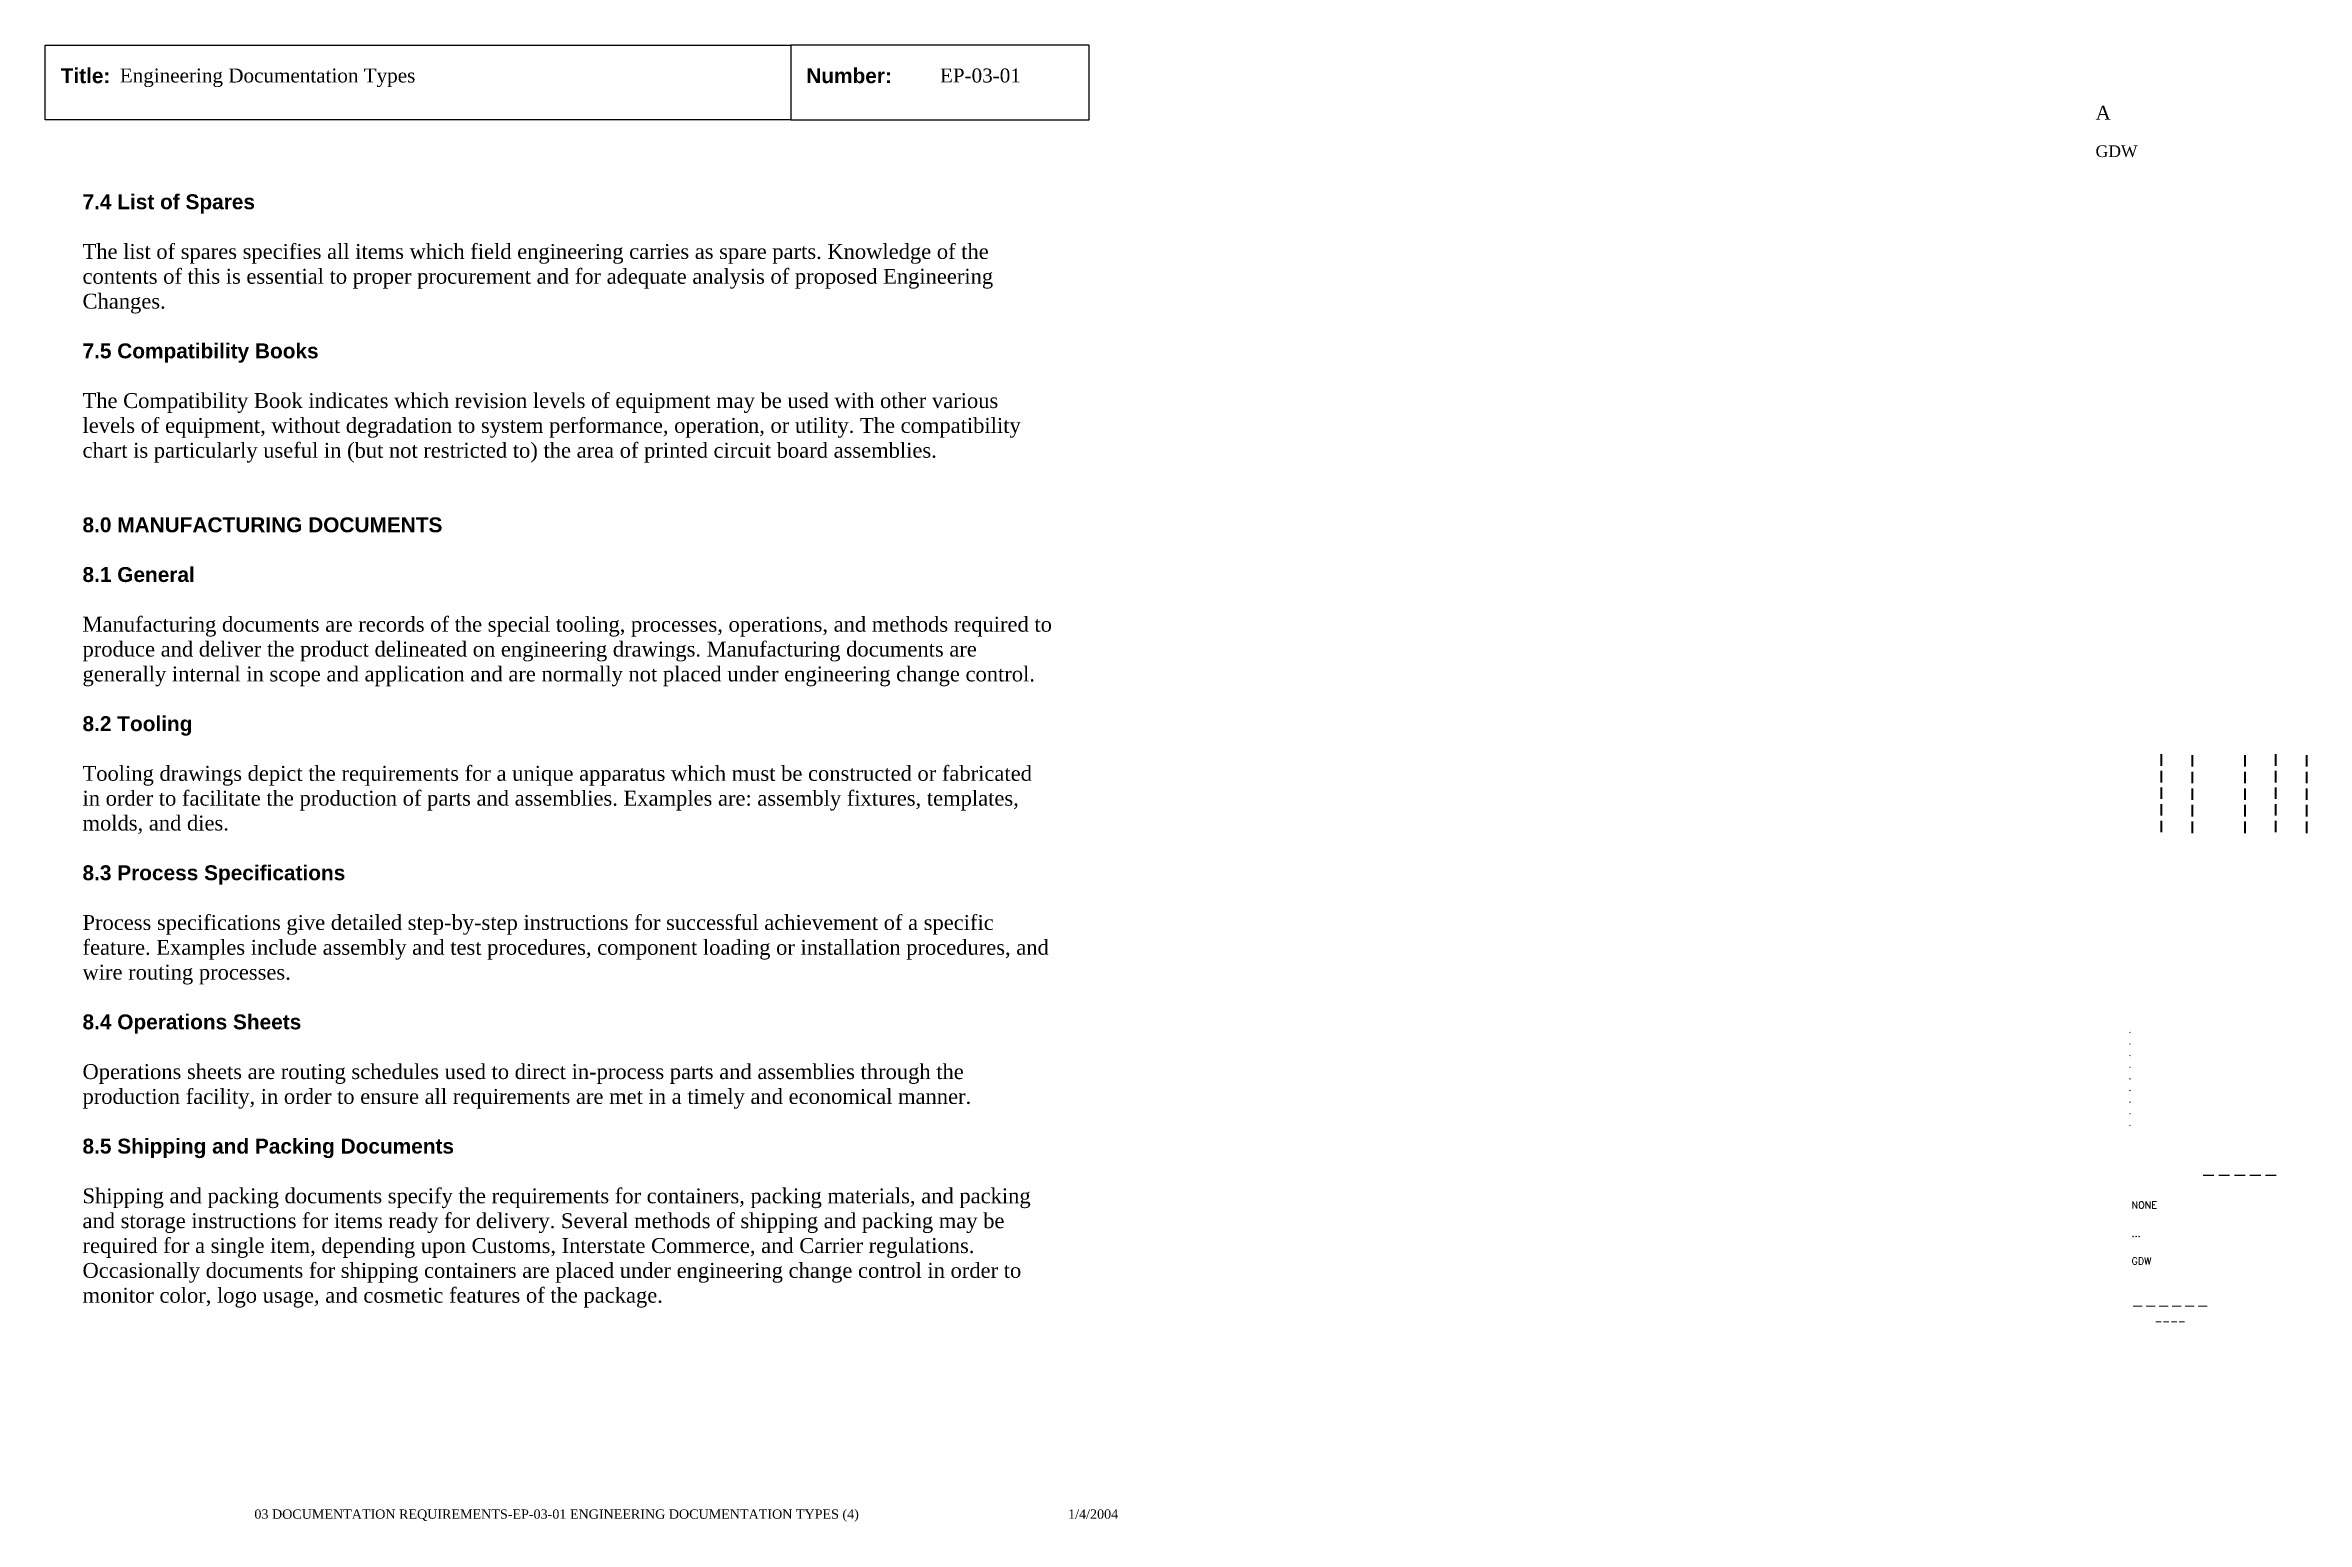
# Paper-space layout 'EP-03-01 Engineering Documentation Types (4)' of a CAD drawing. Header units: inches. Extents: x 1 to 31.3, y 0.2 to 20.
import ezdxf
from ezdxf.enums import TextEntityAlignment as Align

# ---------------------------------------------------------------- set-up
doc = ezdxf.new("R2010")
doc.units = ezdxf.units.IN
doc.header["$MEASUREMENT"] = 0
doc.layers.add('TitleBlock_Attributes', color=40, linetype='Continuous', plot=False)
doc.layers.add('TitleBlock_Atts_Print', color=1, linetype='Continuous')
doc.styles.get("Standard").update_dxf_attribs({"font": 'simplex.shx'})
doc.styles.add('style1', font='TIMES.TTF')
doc.styles.add('styleAtt', font='TIMES.TTF')
doc.styles.add('TBBIGTEXT', font='complex.shx')

# ---------------------------------------------------------------- blocks, each defined once
blk = doc.blocks.new('Test1')
at = {"layer": 'TitleBlock_Attributes', "style": 'TBBIGTEXT', "width": 0.8}
for tag, p, height in [('SideLine1', (29.492, 9.408), 0.25), ('SideLine2', (29.906, 9.396), 0.25), ('SideLine3', (30.612, 9.396), 0.25), ('SideLine4', (31.026, 9.408), 0.25), ('SideLine5', (31.44, 9.396), 0.25), ('File-Layout', (28.803, 3.641), 0.125)]:
    blk.add_attdef(tag, p, '', height=height, rotation=90, dxfattribs=at)
at = {"layer": 'TitleBlock_Attributes'}
for tag, p, height in [('REV1', (28.947, 6.754), 0.0625), ('REV2', (28.947, 6.598), 0.0625), ('REV3', (28.947, 6.442), 0.0625), ('REV4', (28.947, 6.286), 0.0625), ('REV5', (28.947, 6.13), 0.0625), ('REV6', (28.947, 5.974), 0.0625), ('REV7', (28.947, 5.818), 0.0625), ('REV8', (28.947, 5.662), 0.0625), ('REV9', (28.947, 5.506), 0.0625), ('SCALE', (28.983, 4.394), 0.0938), ('INCHARGE', (28.983, 4.016), 0.0938), ('DRW', (28.983, 3.641), 0.0938)]:
    blk.add_attdef(tag, p, '', height=height, dxfattribs=at)
at = {"layer": 'TitleBlock_Attributes', "style": 'TBBIGTEXT'}
for tag, height, p in [('PROJNUM', 0.188, (30.434, 4.761)), ('DWG_NUM', 0.156, (31.168, 4.127)), ('CUSTOMER', 0.156, (29.501, 3.017)), ('LOCATION', 0.0938, (29.501, 2.835)), ('DESC_1', 0.188, (29.501, 2.412)), ('DESC_2', 0.188, (29.501, 2.1)), ('DESC_3', 0.188, (29.501, 1.787))]:
    blk.add_attdef(tag, text='', height=height, dxfattribs=at).set_placement(p, align=Align.CENTER)
at = {"layer": 'TitleBlock_Attributes'}
blk.add_attdef('DRW_DATE', text='', height=0.0938, dxfattribs=at).set_placement((31.149, 3.648), align=Align.CENTER)

psp = doc.layouts.new('EP-03-01 Engineering Documentation Types (4)')

# ---------------------------------------------------------------- linework, layer by layer
for points in [[(1, 20), (11, 20), (11, 19), (1, 19)], [(11, 19), (15, 19), (15, 20), (11, 20)]]:
    psp.add_lwpolyline(points, close=True)

# ---------------------------------------------------------------- block references
ref = psp.add_blockref('Test1', (0, 0))
ref.add_attrib('CUSTOMER', '------', dxfattribs={"layer": 'TitleBlock_Attributes', "height": 0.1562, "style": 'TBBIGTEXT'}).set_placement((29.501, 3.017), align=Align.CENTER)
ref.add_attrib('LOCATION', '----', dxfattribs={"layer": 'TitleBlock_Attributes', "height": 0.0938, "style": 'TBBIGTEXT'}).set_placement((29.501, 2.835), align=Align.CENTER)
ref.add_attrib('DESC_1', 'Engineering Documentation Types', (2, 19.5), dxfattribs={"layer": 'TitleBlock_Atts_Print', "height": 0.1875, "style": 'styleAtt'})
ref.add_attrib('DESC_2', 'EP-03-01', (13, 19.5), dxfattribs={"layer": 'TitleBlock_Atts_Print', "height": 0.1875, "style": 'styleAtt'})
ref.add_attrib('DESC_3', 'A', (28.5, 19), dxfattribs={"layer": 'TitleBlock_Attributes', "height": 0.188, "style": 'styleAtt'})
ref.add_attrib('PROJNUM', '-----', dxfattribs={"layer": 'TitleBlock_Attributes', "height": 0.1875, "style": 'TBBIGTEXT'}).set_placement((30.434, 4.761), align=Align.CENTER)
ref.add_attrib('DWG_NUM', 'GDW', (28.5, 18.5), dxfattribs={"layer": 'TitleBlock_Attributes', "height": 0.1562, "style": 'styleAtt'})
ref.add_attrib('DRW_DATE', '1/4/2004', dxfattribs={"layer": 'TitleBlock_Atts_Print', "height": 0.125, "style": 'styleAtt'}).set_placement((15.055, 0.232), align=Align.CENTER)
ref.add_attrib('DRW', 'GDW', (28.983, 3.641), dxfattribs={"layer": 'TitleBlock_Attributes', "height": 0.0938})
ref.add_attrib('INCHARGE', '...', (28.983, 4.016), dxfattribs={"layer": 'TitleBlock_Attributes', "height": 0.0938})
ref.add_attrib('SCALE', 'NONE', (28.983, 4.394), dxfattribs={"layer": 'TitleBlock_Attributes', "height": 0.0938})
ref.add_attrib('REV1', '.', (28.947, 6.754), dxfattribs={"layer": 'TitleBlock_Attributes', "height": 0.0625})
ref.add_attrib('REV2', '.', (28.947, 6.598), dxfattribs={"layer": 'TitleBlock_Attributes', "height": 0.0625})
ref.add_attrib('REV3', '.', (28.947, 6.442), dxfattribs={"layer": 'TitleBlock_Attributes', "height": 0.0625})
ref.add_attrib('REV4', '.', (28.947, 6.286), dxfattribs={"layer": 'TitleBlock_Attributes', "height": 0.0625})
ref.add_attrib('REV5', '.', (28.947, 6.13), dxfattribs={"layer": 'TitleBlock_Attributes', "height": 0.0625})
ref.add_attrib('REV6', '.', (28.947, 5.974), dxfattribs={"layer": 'TitleBlock_Attributes', "height": 0.0625})
ref.add_attrib('REV7', '.', (28.947, 5.818), dxfattribs={"layer": 'TitleBlock_Attributes', "height": 0.0625})
ref.add_attrib('REV8', '.', (28.947, 5.662), dxfattribs={"layer": 'TitleBlock_Attributes', "height": 0.0625})
ref.add_attrib('REV9', '.', (28.947, 5.506), dxfattribs={"layer": 'TitleBlock_Attributes', "height": 0.0625})
ref.add_attrib('SideLine1', '-----', (29.492, 9.408), dxfattribs={"layer": 'TitleBlock_Attributes', "height": 0.25, "rotation": 90, "style": 'TBBIGTEXT', "width": 0.8})
ref.add_attrib('SideLine2', '-----', (29.906, 9.396), dxfattribs={"layer": 'TitleBlock_Attributes', "height": 0.25, "rotation": 90, "style": 'TBBIGTEXT', "width": 0.8})
ref.add_attrib('SideLine3', '-----', (30.612, 9.396), dxfattribs={"layer": 'TitleBlock_Attributes', "height": 0.25, "rotation": 90, "style": 'TBBIGTEXT', "width": 0.8})
ref.add_attrib('SideLine4', '-----', (31.026, 9.408), dxfattribs={"layer": 'TitleBlock_Attributes', "height": 0.25, "rotation": 90, "style": 'TBBIGTEXT', "width": 0.8})
ref.add_attrib('SideLine5', '-----', (31.44, 9.396), dxfattribs={"layer": 'TitleBlock_Attributes', "height": 0.25, "rotation": 90, "style": 'TBBIGTEXT', "width": 0.8})
ref.add_attrib('File-Layout', '03 DOCUMENTATION REQUIREMENTS-EP-03-01 ENGINEERING DOCUMENTATION TYPES (4)', dxfattribs={"layer": 'TitleBlock_Atts_Print', "height": 0.125, "style": 'styleAtt'}).set_placement((7.859, 0.232), align=Align.CENTER)

# ---------------------------------------------------------------- texts
at = {"color": 5, "char_height": 0.2, "width": 2, "attachment_point": 1, "line_spacing_factor": 1.5, "style": 'style1'}
for s, insert in [('{\\fArial|b1|i0|c0|p34;Title:}', (1.207, 19.691)), ('{\\fArial|b1|i0|c0|p34;Number:}', (11.207, 19.691))]:
    psp.add_mtext(s, dxfattribs=dict(at, insert=insert))
at = {"color": 5, "insert": (1.5, 18), "char_height": 0.2, "width": 13, "attachment_point": 1, "style": 'style1'}
psp.add_mtext('{\\fArial|b1|i0|c0|p34;7.4 List of Spares\\P\\P}The list of spares specifies all items which field engineering carries as spare parts. Knowledge of the contents of this is essential to proper procurement and for adequate analysis of proposed Engineering Changes.\\P\\P{\\fArial|b1|i0|c0|p34;7.5 Compatibility Books\\P\\P}The Compatibility Book indicates which revision levels of equipment may be used with other various levels of equipment, without degradation to system performance, operation, or utility. The compatibility chart is particularly useful in (but not restricted to) the area of printed circuit board assemblies.\\P\\P\\P{\\fArial|b1|i0|c0|p34;8.0 MANUFACTURING DOCUMENTS\\P\\P8.1 General\\P\\P}Manufacturing documents are records of the special tooling, processes, operations, and methods required to produce and deliver the product delineated on engineering drawings. Manufacturing documents are generally internal in scope and application and are normally not placed under engineering change control.\\P\\P{\\fArial|b1|i0|c0|p34;8.2 Tooling\\P\\P}Tooling drawings depict the requirements for a unique apparatus which must be constructed or fabricated in order to facilitate the production of parts and assemblies. Examples are: assembly fixtures, templates, molds, and dies.\\P\\P{\\fArial|b1|i0|c0|p34;8.3 Process Specifications\\P\\P}Process specifications give detailed step-by-step instructions for successful achievement of a specific feature. Examples include assembly and test procedures, component loading or installation procedures, and wire routing processes.\\P\\P{\\fArial|b1|i0|c0|p34;8.4 Operations Sheets\\P\\P}Operations sheets are routing schedules used to direct in-process parts and assemblies through the production facility, in order to ensure all requirements are met in a timely and economical manner.\\P\\P{\\fArial|b1|i0|c0|p34;8.5 Shipping and Packing Documents\\P\\P}Shipping and packing documents specify the requirements for containers, packing materials, and packing and storage instructions for items ready for delivery. Several methods of shipping and packing may be required for a single item, depending upon Customs, Interstate Commerce, and Carrier regulations. Occasionally documents for shipping containers are placed under engineering change control in order to monitor color, logo usage, and cosmetic features of the package.', dxfattribs=at)

doc.saveas('drawing.dxf')
